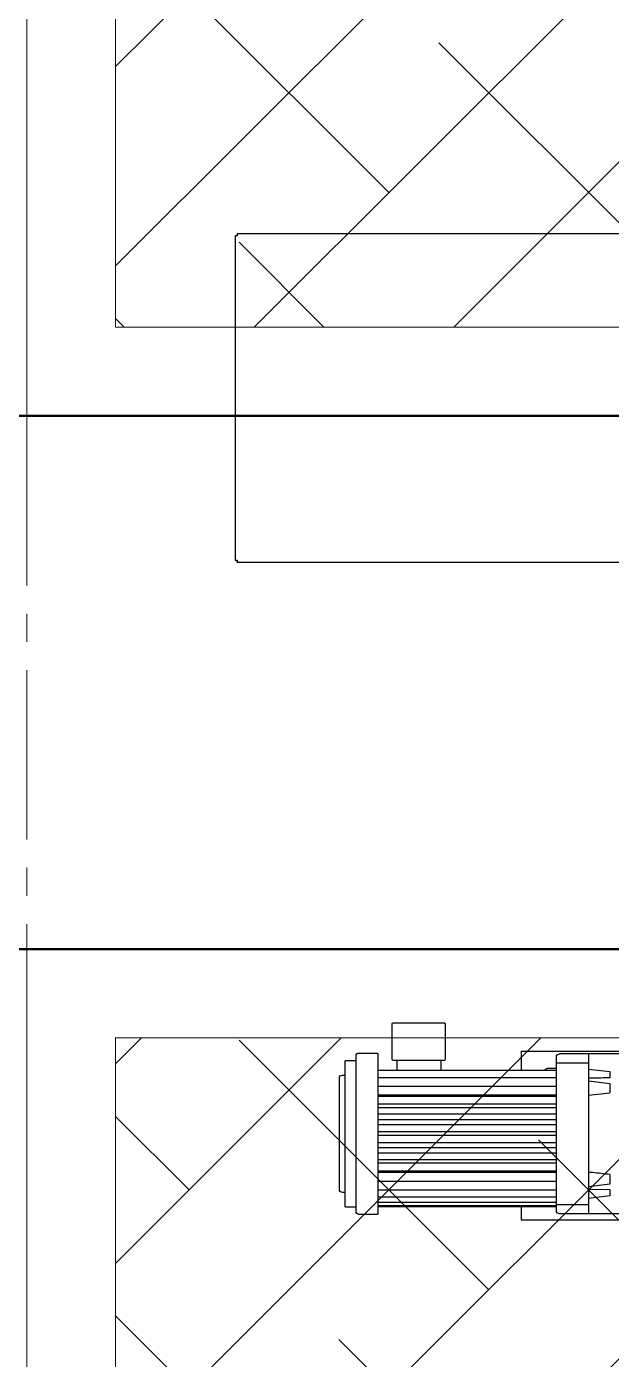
# Model space of a CAD drawing. Header units: millimetres. Extents: x 163705 to 1616509, y 81827 to 302547.
# Drawn here: x 250928 to 251585, y 147198 to 148698 of the extents above; entities that cross this region are included whole.
import ezdxf

# ---------------------------------------------------------------- set-up
doc = ezdxf.new("R2010")
doc.units = ezdxf.units.MM
doc.header["$LTSCALE"] = 10
doc.linetypes.add('CENTER2', pattern=[28.575, 19.05, -3.175, 3.175, -3.175])
for name, color, linetype, lineweight in [('1-中心线', 1, 'CENTER2', 0), ('1-填充', 8, 'Continuous', 18), ('1-设备轮廓', 2, 'Continuous', 18)]:
    doc.layers.add(name, color=color, linetype=linetype, lineweight=lineweight)

# ---------------------------------------------------------------- blocks, each defined once
blk = doc.blocks.new('A$C5A5F0ED2')
at = {"layer": '1-填充'}
h = blk.add_hatch(dxfattribs=at)
h.set_pattern_fill('ANSI38', color=256, scale=50)
h.paths.add_polyline_path([(100, 100), (5900, 100), (5900, 1900), (100, 1900)])
h.paths.add_polyline_path([(675, 1000, 1), (1325, 1000, 1)], flags=16)
h.paths.add_polyline_path([(3325, 1000, 0.677608), (2764.3, 776.2, 0.677608)], flags=16)
h.paths.add_polyline_path([(5325, 1000, 0.677608), (4764.3, 776.2, 0.677608)], flags=16)
for points in [[(0, 0), (6000, 0), (6000, 2000), (0, 2000)], [(100, 100), (5900, 100), (5900, 1900), (100, 1900)]]:
    blk.add_lwpolyline(points, close=True, dxfattribs=at)
blk = doc.blocks.new('A$C7121566b')
at = {"layer": '1-中心线'}
blk.add_line((40999.7, 11700.2), (40999.7, 0), dxfattribs=at)
at = {"layer": '1-设备轮廓', "lineweight": 50, "ltscale": 5}
for points in [[(4499.7, 7700.1), (47799.6, 7700.1)], [(4499.7, 7100.1), (47799.6, 7100.1)]]:
    blk.add_lwpolyline(points, dxfattribs=at)
for p in [(34999.7, 7700.1), (40999.7, 7700.1), (34999.7, 5100.1), (40999.7, 5100.1)]:
    blk.add_blockref('A$C5A5F0ED2', p)
blk = doc.blocks.new('11')
at = {"lineweight": 25}
for p, q in [((1154.5, -522.2), (1154.5, -990.9)), ((1522.3, -520), (1156.7, -520)), ((1156.7, -520.1), (1156.7, -521.5)), ((1156.7, -521.5), (1156.7, -521.7)), ((1522.3, -520.1), (1522.3, -521.5)), ((1522.3, -521.5), (1522.3, -521.7)), ((1524.5, -990.9), (1524.5, -522.2)), ((2085, -644.1), (2085, -655.5)), ((2101.5, -640.1), (2101.5, -643.1)), ((2233.5, -643.1), (2233.5, -640.1)), ((2250, -655.5), (2250, -644.1)), ((2076.7, -658.8), (2076.7, -679.4)), ((2258.2, -679.4), (2258.2, -658.8)), ((2095.9, -680.4), (2095.9, -880.8)), ((2104, -680.4), (2104, -880.8)), ((2113.8, -680.4), (2113.8, -880.8)), ((2124, -880.8), (2124, -680.4)), ((2125.3, -680.4), (2125.3, -880.8)), ((2134.3, -880.8), (2134.3, -680.4)), ((2138, -680.4), (2138, -880.8)), ((2145.5, -880.8), (2145.5, -680.4)), ((2151.5, -680.4), (2151.5, -880.8)), ((2157.4, -880.8), (2157.4, -680.4)), ((2165.4, -880.8), (2165.4, -680.4)), ((2169.6, -880.8), (2169.6, -680.4)), ((2177.6, -880.8), (2177.6, -680.4)), ((2183.5, -880.8), (2183.5, -680.4)), ((2189.5, -880.8), (2189.5, -680.4)), ((2197, -880.8), (2197, -680.4)), ((2200.7, -880.8), (2200.7, -680.4)), ((2209.7, -880.8), (2209.7, -680.4)), ((2210.9, -880.8), (2210.9, -680.4)), ((2221.1, -880.8), (2221.1, -680.4)), ((2231, -880.8), (2231, -680.4)), ((2239, -880.8), (2239, -680.4)), ((2245, -880.8), (2245, -680.4)), ((2248.6, -880.8), (2248.6, -680.4)), ((2249.8, -880.8), (2249.8, -680.4)), ((2042.5, -697.2), (2042.5, -754.6)), ((2084, -696.2), (2043.5, -696.2)), ((2085, -754.6), (2085, -697.2)), ((2085, -701.2), (2095.9, -701.2)), ((2043.5, -755.6), (2084, -755.6)), ((2085, -750.7), (2095.9, -750.7)), ((2074.5, -841.3), (2095.9, -841.3)), ((2074.5, -841.3), (2074.5, -1002.6)), ((2249.8, -841.3), (2264.5, -841.3)), ((2264.5, -841.3), (2264.5, -1002.6)), ((2077.5, -916.8), (2077.5, -884.4)), ((2087.5, -880.8), (2081.1, -880.8)), ((2087.5, -880.8), (2087.5, -915.8)), ((2096.1, -880.8), (2087.5, -880.8)), ((2093.5, -872.3), (2093.5, -880.8)), ((2238.8, -880.8), (2096.2, -880.8)), ((2243.6, -880.8), (2238.9, -880.8)), ((2245, -880.8), (2243.6, -880.8)), ((2246.7, -880.8), (2245, -880.8)), ((2248.6, -880.8), (2246.7, -880.8)), ((2247.5, -915.8), (2247.5, -880.8)), ((2249.8, -880.8), (2248.6, -880.8)), ((2253.9, -880.8), (2249.8, -880.8)), ((2257.5, -916.8), (2257.5, -884.4)), ((2077.5, -974.8), (2077.5, -916.8)), ((2077.5, -916.8), (2083.6, -916.8)), ((2083.6, -916.8), (2088.1, -916.8)), ((2094.7, -916.8), (2097.6, -940.8)), ((2107.8, -916.8), (2110.8, -940.8)), ((2124.2, -916.8), (2121.6, -940.8)), ((2224.2, -940.8), (2227.1, -916.8)), ((2230, -916.8), (2230.3, -940.8)), ((2237.3, -940.8), (2240.3, -916.8)), ((2247, -916.8), (2251.4, -916.8)), ((2251.4, -916.8), (2257.5, -916.8)), ((2257.5, -974.8), (2257.5, -916.8)), ((2097.6, -940.8), (2104.6, -940.8)), ((2110.8, -940.8), (2121.6, -940.8)), ((2213.3, -940.8), (2224.2, -940.8)), ((2230.3, -940.8), (2237.3, -940.8))]:
    blk.add_line(p, q, dxfattribs=at)
for centre, radius, start, end in [((2086, -644.1), 1, 90, 180), ((2104.8, -640.1), 3.3, 90, 180), ((2230.2, -640.1), 3.3, 0, 90), ((2249, -644.1), 1, 0, 90), ((2080, -658.8), 3.3, 90, 180), ((2254.9, -658.8), 3.3, 0, 90), ((2077.7, -679.4), 1, 180, 270), ((2257.2, -679.4), 1, 270, 360), ((2043.5, -697.2), 0.99, 90, 180), ((2084, -697.2), 0.99, 0, 90), ((2043.5, -754.6), 0.99, 180, 270), ((2084, -754.6), 0.99, 270, 360), ((2099.5, -872.3), 6, 126.3815, 180), ((2081.1, -884.4), 3.6, 90, 180), ((2253.9, -884.4), 3.6, 0, 90), ((2088.5, -915.8), 1, 180, 270), ((2246.5, -915.8), 1, 270, 0)]:
    blk.add_arc(centre, radius, start, end, dxfattribs=at)
for points, knots in [([(1154.5, -522.2), (1154.5, -522.1), (1154.6, -522.1), (1154.8, -521.9), (1155, -521.9), (1155.5, -521.8), (1155.7, -521.7), (1156.3, -521.7), (1156.7, -521.7), (1157, -521.7)], [0, 0, 0, 0, 0.663211, 0.663211, 1.326422, 1.326422, 1.989633, 1.989633, 2.652844, 2.652844, 2.652844, 2.652844]), ([(1157, -521.7), (1157, -521.4), (1156.9, -520.8), (1156.8, -520.2), (1156.8, -520), (1156.8, -520), (1156.8, -520)], [0, 0, 0, 0, 0.552532, 1.105064, 1.657596, 1.767418, 1.767418, 1.767418, 1.767418]), ([(1156.9, -521.7), (1156.9, -521.7), (1156.8, -521.6), (1156.8, -521.5), (1156.8, -521.5), (1156.8, -521.5)], [0, 0, 0, 0, 0.0788248, 0.2412778, 0.2735672, 0.2735672, 0.2735672, 0.2735672]), ([(1522.2, -520), (1522.2, -520), (1522.2, -520), (1522.1, -520.2), (1522.1, -520.8), (1522, -521.4), (1522, -521.7)], [0, 0, 0, 0, 0.109822, 0.662354, 1.214886, 1.767418, 1.767418, 1.767418, 1.767418]), ([(1522, -521.7), (1522.3, -521.7), (1522.6, -521.7), (1523.3, -521.7), (1523.5, -521.8), (1524, -521.9), (1524.2, -521.9), (1524.4, -522.1), (1524.5, -522.1), (1524.5, -522.2)], [0, 0, 0, 0, 0.663211, 0.663211, 1.326422, 1.326422, 1.989633, 1.989633, 2.652844, 2.652844, 2.652844, 2.652844]), ([(1522.2, -521.5), (1522.2, -521.5), (1522.2, -521.5), (1522.2, -521.6), (1522.1, -521.7), (1522.1, -521.7)], [0, 0, 0, 0, 0.0322894, 0.1947424, 0.2735672, 0.2735672, 0.2735672, 0.2735672]), ([(2167.5, -643.1), (2165, -643.1), (2160, -643.1), (2152.5, -643.1), (2145, -643.1), (2137.4, -643.1), (2130, -643.1), (2122.8, -643.1), (2116, -643.1), (2109.8, -643.1), (2104.1, -643.1), (2099.2, -643.1), (2095, -643.1), (2091.6, -643.1), (2089, -643.1), (2087.3, -643.1), (2086.2, -643.1), (2086.1, -643.1), (2086, -643.1)], [0, 0, 0, 0, 4.747341, 9.494514, 14.463691, 19.559003, 24.759924, 30.042965, 35.382207, 40.75, 46.117794, 51.457036, 56.740077, 61.940997, 67.03631, 72.005487, 76.752913, 81.5, 81.5, 81.5, 81.5]), ([(2167.5, -636.8), (2164.9, -636.8), (2159.8, -636.8), (2152, -636.8), (2144.9, -636.8), (2138.6, -636.8), (2133.1, -636.8), (2127.9, -636.8), (2123.1, -636.8), (2118.7, -636.8), (2114.9, -636.8), (2111.7, -636.8), (2108.8, -636.8), (2106.6, -636.8), (2105.1, -636.8), (2104.9, -636.8), (2104.8, -636.8)], [0, 0, 0, 0, 4.867478, 9.885895, 15.045004, 19.04675, 23.111682, 27.219857, 31.35, 35.480143, 39.588318, 43.65325, 47.654996, 52.814403, 57.832748, 62.7, 62.7, 62.7, 62.7]), ([(2230.2, -636.8), (2230.1, -636.8), (2229.9, -636.8), (2228.4, -636.8), (2226.1, -636.8), (2223.3, -636.8), (2220, -636.8), (2216.2, -636.8), (2211.9, -636.8), (2207.1, -636.8), (2201.9, -636.8), (2196.4, -636.8), (2190.1, -636.8), (2183, -636.8), (2175.2, -636.8), (2170, -636.8), (2167.5, -636.8)], [0, 0, 0, 0, 4.867553, 9.885894, 15.045004, 19.04675, 23.111682, 27.219857, 31.35, 35.480143, 39.588318, 43.65325, 47.654996, 52.814403, 57.832673, 62.7, 62.7, 62.7, 62.7]), ([(2249, -643.1), (2248.9, -643.1), (2248.8, -643.1), (2247.7, -643.1), (2245.9, -643.1), (2243.4, -643.1), (2240, -643.1), (2235.8, -643.1), (2230.9, -643.1), (2225.2, -643.1), (2219, -643.1), (2212.2, -643.1), (2205, -643.1), (2197.6, -643.1), (2190, -643.1), (2182.5, -643.1), (2174.9, -643.1), (2170, -643.1), (2167.5, -643.1)], [0, 0, 0, 0, 4.747426, 9.494513, 14.463691, 19.559003, 24.759923, 30.042965, 35.382207, 40.75, 46.117794, 51.457036, 56.740077, 61.940998, 67.03631, 72.005487, 76.752828, 81.5, 81.5, 81.5, 81.5]), ([(2167.5, -655.5), (2164.8, -655.5), (2159.5, -655.5), (2151.4, -655.5), (2143.3, -655.5), (2135.2, -655.5), (2127.2, -655.5), (2119.5, -655.5), (2112.3, -655.5), (2105.5, -655.5), (2099.5, -655.5), (2094.2, -655.5), (2089.7, -655.5), (2086.1, -655.5), (2083.3, -655.5), (2081.4, -655.5), (2080.2, -655.5), (2080.1, -655.5), (2080, -655.5)], [0, 0, 0, 0, 5.09392, 10.187672, 15.519629, 20.98693, 26.56755, 32.236285, 37.965325, 43.725, 49.484675, 55.213715, 60.882451, 66.46307, 71.930371, 77.262329, 82.356334, 87.45, 87.45, 87.45, 87.45]), ([(2254.9, -655.5), (2254.9, -655.5), (2254.7, -655.5), (2253.6, -655.5), (2251.7, -655.5), (2248.9, -655.5), (2245.3, -655.5), (2240.8, -655.5), (2235.5, -655.5), (2229.4, -655.5), (2222.7, -655.5), (2215.5, -655.5), (2207.8, -655.5), (2199.8, -655.5), (2191.7, -655.5), (2183.5, -655.5), (2175.5, -655.5), (2170.2, -655.5), (2167.5, -655.5)], [0, 0, 0, 0, 5.094005, 10.187671, 15.519629, 20.98693, 26.56755, 32.236285, 37.965325, 43.725, 49.484675, 55.213715, 60.882451, 66.463071, 71.930372, 77.262329, 82.356249, 87.45, 87.45, 87.45, 87.45]), ([(2167.5, -680.4), (2164.8, -680.4), (2159.3, -680.4), (2151, -680.4), (2142.7, -680.4), (2134.3, -680.4), (2126.2, -680.4), (2118.3, -680.4), (2110.8, -680.4), (2103.9, -680.4), (2097.7, -680.4), (2092.3, -680.4), (2087.7, -680.4), (2083.9, -680.4), (2081.1, -680.4), (2079.1, -680.4), (2078, -680.4), (2077.8, -680.4), (2077.7, -680.4)], [0, 0, 0, 0, 5.227722, 10.455614, 15.927806, 21.538901, 27.266295, 33.084123, 38.963841, 44.875, 50.786159, 56.665876, 62.483704, 68.211098, 73.822193, 79.294385, 84.522024, 89.75, 89.75, 89.75, 89.75]), ([(2257.2, -680.4), (2257.2, -680.4), (2257, -680.4), (2255.8, -680.4), (2253.9, -680.4), (2251.1, -680.4), (2247.3, -680.4), (2242.7, -680.4), (2237.3, -680.4), (2231.1, -680.4), (2224.2, -680.4), (2216.7, -680.4), (2208.8, -680.4), (2200.6, -680.4), (2192.3, -680.4), (2184, -680.4), (2175.7, -680.4), (2170.2, -680.4), (2167.5, -680.4)], [0, 0, 0, 0, 5.227638, 10.455614, 15.927806, 21.538902, 27.266296, 33.084123, 38.963841, 44.875, 50.786158, 56.665876, 62.483704, 68.211098, 73.822193, 79.294385, 84.522108, 89.75, 89.75, 89.75, 89.75]), ([(2088.5, -916.8), (2088.5, -916.8), (2088.7, -916.8), (2089.7, -916.8), (2091.4, -916.8), (2093.9, -916.8), (2097.2, -916.8), (2101.3, -916.8), (2106, -916.8), (2111.5, -916.8), (2117.6, -916.8), (2124.2, -916.8), (2131.1, -916.8), (2138.3, -916.8), (2145.7, -916.8), (2153, -916.8), (2160.3, -916.8), (2167.5, -916.8), (2174.7, -916.8), (2182, -916.8), (2189.3, -916.8), (2196.7, -916.8), (2203.9, -916.8), (2210.8, -916.8), (2217.4, -916.8), (2223.5, -916.8), (2228.9, -916.8), (2233.7, -916.8), (2237.8, -916.8), (2241.1, -916.8), (2243.6, -916.8), (2245.3, -916.8), (2246.3, -916.8), (2246.4, -916.8), (2246.5, -916.8)], [0, 0, 0, 0, 4.602482, 9.205134, 14.022858, 18.962872, 24.005276, 29.127298, 34.303808, 39.507999, 44.71219, 49.8887, 55.010722, 60.053126, 64.993141, 69.810865, 74.413263, 79.015999, 83.618397, 88.221134, 93.038858, 97.978872, 103.021276, 108.143298, 113.319808, 118.523999, 123.72819, 128.9047, 134.026722, 139.069126, 144.009141, 148.826865, 153.429348, 158.032, 158.032, 158.032, 158.032]), ([(2104.6, -940.8), (2104.7, -934.3), (2104.9, -926.3), (2105, -918.3), (2105, -916.8)], [0, 0, 0, 0, 19.529888, 24.002695, 24.002695, 24.002695, 24.002695]), ([(2213.3, -940.8), (2212.6, -934.4), (2211.8, -926.4), (2210.9, -918.4), (2210.7, -916.8)], [0, 0, 0, 0, 19.579792, 24.139138, 24.139138, 24.139138, 24.139138])]:
    blk.add_open_spline(points, degree=3, knots=knots, dxfattribs=at)
blk = doc.blocks.new('A$C790c3438')
at = {"xscale": -1, "rotation": 89.99999999999993}
blk.add_blockref('11', (5498.4, 10613.1), dxfattribs=at)

msp = doc.modelspace()

# ---------------------------------------------------------------- linework, layer by layer
at = {"layer": '1-中心线'}
msp.add_line((250927.833, 152259.738), (250927.833, 141059.499), dxfattribs=at)

# ---------------------------------------------------------------- block references
for name, p in [('A$C790c3438', (245144.313, 139006.156)), ('A$C7121566b', (209928.183, 140559.499))]:
    msp.add_blockref(name, p)

doc.saveas('drawing.dxf')
